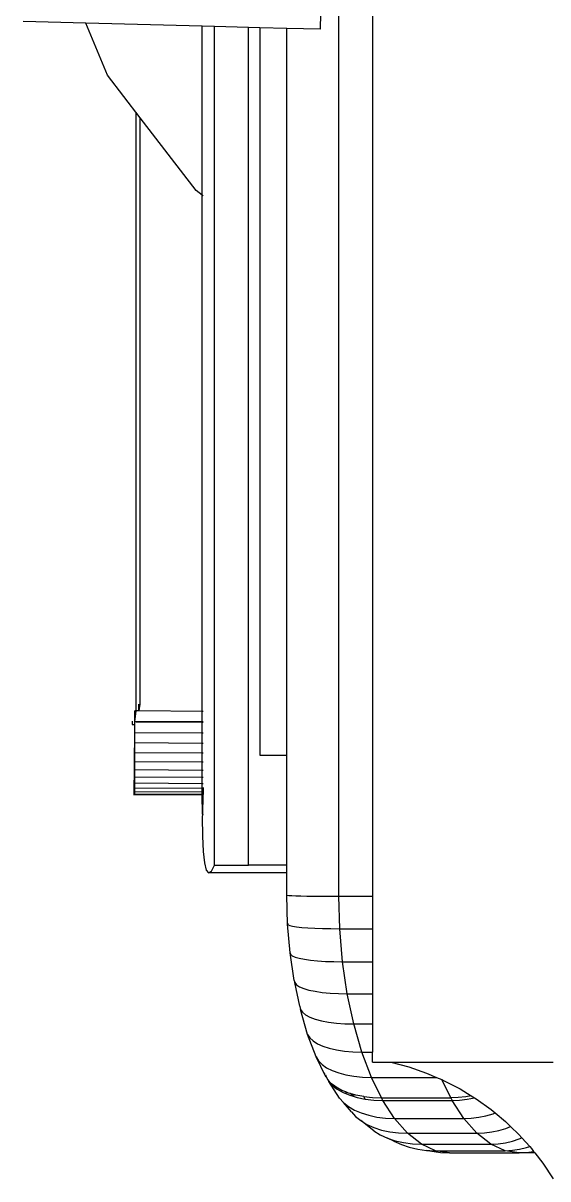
# Model space of a CAD drawing. Header units: millimetres. Extents: x 1380494 to 2061523, y -305664 to -174999.
# Drawn here: x 2013874.9 to 2013966.8, y -276648.5 to -276446 of the extents above; entities that cross this region are included whole.
import ezdxf

# ---------------------------------------------------------------- set-up
doc = ezdxf.new("R2010")
doc.units = ezdxf.units.MM
doc.header["$LTSCALE"] = 600
doc.header["$MEASUREMENT"] = 0
doc.layers.add('medical equipment', color=171, linetype='Continuous', lineweight=25)

msp = doc.modelspace()

# ---------------------------------------------------------------- linework, layer by layer
at = {"layer": 'medical equipment'}
for p, q in [((2013930.2274, -276598.9687), (2013930.2274, -276231.8552)), ((2013936.1194, -276231.8552), (2013936.1194, -276598.9687)), ((2013928.523, -276387.0212), (2013926.9344, -276447.0512)), ((2013885.9338, -276445.9677), (2013874.9276, -276445.6769)), ((2013889.7082, -276455.0802), (2013885.9338, -276445.9677)), ((2013906.3066, -276446.5061), (2013885.9338, -276445.9677)), ((2013908.4625, -276446.5631), (2013906.3066, -276446.5061)), ((2013906.3066, -276476.1333), (2013906.3066, -276446.5061)), ((2013908.4625, -276593.5318), (2013908.4625, -276446.5631)), ((2013914.3999, -276446.72), (2013908.4625, -276446.5631)), ((2013914.3999, -276593.5318), (2013914.3999, -276446.72)), ((2013916.3921, -276446.7726), (2013914.3999, -276446.72)), ((2013916.3921, -276446.7726), (2013916.3921, -276574.2605)), ((2013921.1068, -276446.8972), (2013916.3921, -276446.7726)), ((2013921.1068, -276574.2605), (2013921.1068, -276446.8972)), ((2013926.9344, -276447.0512), (2013921.1068, -276446.8972)), ((2013895.4415, -276462.5519), (2013889.7082, -276455.0802)), ((2013894.746, -276566.4891), (2013894.746, -276461.6456)), ((2013895.4415, -276565.2844), (2013895.4415, -276462.5519)), ((2013905.2275, -276475.3052), (2013895.4415, -276462.5519)), ((2013906.3066, -276476.1333), (2013905.2275, -276475.3052)), ((2013906.4487, -276476.2423), (2013906.3066, -276476.1333)), ((2013906.3066, -276566.564), (2013906.3066, -276476.1333)), ((2013894.4783, -276568.3865), (2013894.746, -276566.4891)), ((2013894.4783, -276567.1818), (2013894.516, -276566.4893)), ((2013894.746, -276566.4891), (2013894.516, -276566.4893)), ((2013895.271, -276566.4925), (2013894.746, -276566.4891)), ((2013895.1875, -276566.4919), (2013895.2115, -276565.2846)), ((2013895.271, -276566.4925), (2013895.4415, -276565.2844)), ((2013906.3066, -276566.564), (2013895.271, -276566.4925)), ((2013906.4487, -276566.5649), (2013906.3066, -276566.564)), ((2013906.3066, -276568.3138), (2013906.3066, -276566.564)), ((2013893.9988, -276568.2825), (2013893.9988, -276568.8701)), ((2013894.4783, -276568.3865), (2013894.4783, -276567.1818)), ((2013894.4783, -276568.8701), (2013894.4783, -276568.3865)), ((2013894.7303, -276568.3865), (2013894.4783, -276568.3865)), ((2013894.7303, -276568.3865), (2013906.3066, -276568.4629)), ((2013906.3066, -276568.3865), (2013894.7303, -276568.3865)), ((2013906.3066, -276568.3865), (2013906.3066, -276568.3138)), ((2013906.4487, -276568.3865), (2013906.3066, -276568.3865)), ((2013906.3066, -276568.4629), (2013906.3066, -276568.3865)), ((2013906.3066, -276568.4629), (2013906.4487, -276568.4639)), ((2013906.3066, -276570.3301), (2013906.3066, -276568.4629)), ((2013893.9988, -276568.8701), (2013894.4783, -276568.8701)), ((2013894.4783, -276570.2519), (2013894.4783, -276568.8701)), ((2013894.4783, -276572.0539), (2013894.4783, -276570.2519)), ((2013894.4783, -276570.2519), (2013906.3066, -276570.3301)), ((2013906.3066, -276570.3301), (2013906.4487, -276570.331)), ((2013906.3066, -276572.1304), (2013906.3066, -276570.3301)), ((2013894.4487, -276573.762), (2013894.4783, -276572.0539)), ((2013894.4783, -276573.7622), (2013894.4783, -276572.0539)), ((2013894.4783, -276572.0539), (2013906.3066, -276572.1304)), ((2013906.3066, -276572.1304), (2013906.4487, -276572.1313)), ((2013906.3066, -276573.8387), (2013906.3066, -276572.1304)), ((2013894.4341, -276575.3477), (2013894.4487, -276573.762)), ((2013894.4487, -276573.762), (2013894.4783, -276573.7622)), ((2013894.4783, -276575.348), (2013894.4783, -276573.7622)), ((2013894.4783, -276573.7622), (2013906.3066, -276573.8387)), ((2013906.3066, -276573.8387), (2013906.4487, -276573.8396)), ((2013906.3066, -276575.4245), (2013906.3066, -276573.8387)), ((2013916.3921, -276574.2605), (2013921.1068, -276574.2605)), ((2013921.1068, -276574.2605), (2013921.1807, -276574.2605)), ((2013921.1068, -276593.5318), (2013921.1068, -276574.2605)), ((2013894.4208, -276576.7842), (2013894.4341, -276575.3477)), ((2013894.4341, -276575.3477), (2013894.4783, -276575.348)), ((2013894.4783, -276576.7846), (2013894.4783, -276575.348)), ((2013894.4783, -276575.348), (2013906.3066, -276575.4245)), ((2013906.3066, -276575.4245), (2013906.4487, -276575.4254)), ((2013906.3066, -276576.8611), (2013906.3066, -276575.4245)), ((2013894.3992, -276579.1156), (2013894.4091, -276578.0473)), ((2013894.4091, -276578.0473), (2013894.4208, -276576.7842)), ((2013894.4091, -276578.0473), (2013894.4783, -276578.0477)), ((2013894.4208, -276576.7842), (2013894.4783, -276576.7846)), ((2013894.4783, -276578.0477), (2013894.4783, -276576.7846)), ((2013894.4783, -276576.7846), (2013906.3066, -276576.8611)), ((2013894.4783, -276579.1162), (2013894.4783, -276578.0477)), ((2013894.4783, -276578.0477), (2013906.3066, -276578.1242)), ((2013906.3066, -276576.8611), (2013906.4487, -276576.862)), ((2013906.3066, -276578.1242), (2013906.3066, -276576.8611)), ((2013906.3066, -276578.1242), (2013906.4487, -276578.1251)), ((2013906.3066, -276579.1926), (2013906.3066, -276578.1242)), ((2013894.3805, -276579.9334), (2013894.3805, -276579.7861)), ((2013894.3805, -276581.1381), (2013894.3805, -276579.9334)), ((2013894.4783, -276579.9334), (2013894.3805, -276579.9334)), ((2013894.3819, -276580.9908), (2013894.3855, -276580.5999)), ((2013894.3855, -276580.5999), (2013894.3913, -276579.9713)), ((2013894.3855, -276580.5999), (2013894.4783, -276580.6005)), ((2013894.3913, -276579.9713), (2013894.3992, -276579.1156)), ((2013894.3913, -276579.9713), (2013894.4783, -276579.9719)), ((2013894.3992, -276579.1156), (2013894.4783, -276579.1162)), ((2013894.4783, -276579.1162), (2013906.3066, -276579.1926)), ((2013894.4783, -276579.9334), (2013894.4783, -276579.1162)), ((2013894.4783, -276579.9719), (2013894.4783, -276579.9334)), ((2013894.4783, -276580.6005), (2013894.4783, -276579.9719)), ((2013894.4783, -276579.9719), (2013906.3066, -276580.0484)), ((2013894.4783, -276580.9914), (2013894.4783, -276580.6005)), ((2013894.4783, -276580.6005), (2013906.3066, -276580.677)), ((2013906.3066, -276579.1926), (2013906.4487, -276579.1936)), ((2013906.3066, -276580.0484), (2013906.3066, -276579.1926)), ((2013906.3066, -276580.0484), (2013906.4487, -276580.0493)), ((2013906.3066, -276580.677), (2013906.3066, -276580.0484)), ((2013906.3066, -276581.0679), (2013906.3066, -276580.677)), ((2013906.4487, -276580.6779), (2013906.3066, -276580.677)), ((2013906.4487, -276579.9106), (2013906.4487, -276580.0493)), ((2013906.4487, -276580.0493), (2013906.4487, -276580.6779)), ((2013906.4487, -276580.6779), (2013906.4487, -276581.0688)), ((2013894.2827, -276581.1381), (2013894.3805, -276581.1381)), ((2013894.3805, -276581.1381), (2013894.3819, -276580.9908)), ((2013894.3805, -276581.1381), (2013894.4783, -276581.1381)), ((2013894.3819, -276580.9908), (2013894.4783, -276580.9914)), ((2013894.4783, -276581.1381), (2013894.4783, -276580.9914)), ((2013894.4783, -276580.9914), (2013906.3066, -276581.0679)), ((2013894.4783, -276581.1381), (2013906.3066, -276581.2146)), ((2013906.3066, -276581.2146), (2013906.3066, -276581.0679)), ((2013906.4487, -276581.0688), (2013906.3066, -276581.0679)), ((2013906.3066, -276581.2146), (2013906.3921, -276581.2259)), ((2013906.3188, -276584.5584), (2013906.3066, -276581.2146)), ((2013906.3921, -276581.2259), (2013906.3188, -276584.5584)), ((2013906.4487, -276581.0688), (2013906.3921, -276581.2259)), ((2013906.3921, -276581.2259), (2013906.4487, -276581.2155)), ((2013906.3181, -276584.5894), (2013906.3066, -276585.1152)), ((2013906.4487, -276584.5584), (2013906.3181, -276584.5894)), ((2013906.3188, -276584.5584), (2013906.3181, -276584.5894)), ((2013906.3181, -276584.5894), (2013906.4487, -276584.6315)), ((2013906.4487, -276584.5894), (2013906.3181, -276584.5894)), ((2013906.3066, -276585.1152), (2013906.3256, -276588.4375)), ((2013906.3256, -276588.4375), (2013906.4487, -276591.1227)), ((2013906.4487, -276591.1227), (2013906.6734, -276593.1137)), ((2013906.6734, -276593.1137), (2013906.9948, -276594.3687)), ((2013906.9948, -276594.3687), (2013907.4063, -276594.8609)), ((2013907.4063, -276594.8609), (2013907.899, -276594.5799)), ((2013921.1068, -276594.8609), (2013907.4063, -276594.8609)), ((2013907.899, -276594.5799), (2013908.4625, -276593.5318)), ((2013908.4625, -276593.5318), (2013914.3999, -276593.5318)), ((2013921.1068, -276593.5318), (2013914.3999, -276593.5318)), ((2013921.1807, -276593.5318), (2013921.1068, -276593.5318)), ((2013921.1068, -276594.8609), (2013921.1068, -276593.5318)), ((2013921.1807, -276594.8609), (2013921.1068, -276594.8609)), ((2013921.1068, -276598.7703), (2013921.1068, -276594.8609)), ((2013921.1807, -276598.7525), (2013921.1068, -276598.7703)), ((2013921.2506, -276603.8564), (2013921.1068, -276598.7703)), ((2013921.1068, -276598.7703), (2013921.1807, -276598.8034)), ((2013921.1807, -276598.8034), (2013921.4697, -276598.8348)), ((2013921.4697, -276598.8348), (2013921.969, -276598.8639)), ((2013921.969, -276598.8639), (2013922.6699, -276598.8903)), ((2013922.6699, -276598.8903), (2013923.5605, -276598.9133)), ((2013923.5605, -276598.9133), (2013924.6255, -276598.9328)), ((2013924.6255, -276598.9328), (2013925.8467, -276598.9483)), ((2013925.8467, -276598.9483), (2013927.2032, -276598.9595)), ((2013927.2032, -276598.9595), (2013928.6718, -276598.9664)), ((2013928.6718, -276598.9664), (2013930.2274, -276598.9687)), ((2013930.388, -276604.649), (2013930.2274, -276598.9687)), ((2013930.2274, -276598.9687), (2013936.1194, -276598.9687)), ((2013936.1194, -276598.9687), (2013936.1194, -276604.649)), ((2013921.3216, -276603.7866), (2013921.2506, -276603.8564)), ((2013921.6814, -276608.876), (2013921.2506, -276603.8564)), ((2013921.2506, -276603.8564), (2013921.3273, -276603.9888)), ((2013921.3273, -276603.9888), (2013921.619, -276604.1143)), ((2013921.619, -276604.1143), (2013922.1208, -276604.2306)), ((2013922.1208, -276604.2306), (2013922.8239, -276604.3357)), ((2013922.8239, -276604.3357), (2013923.7164, -276604.428)), ((2013923.7164, -276604.428), (2013924.7831, -276604.5057)), ((2013924.7831, -276604.5057), (2013926.0056, -276604.5676)), ((2013926.0056, -276604.5676), (2013927.3631, -276604.6125)), ((2013927.3631, -276604.6125), (2013928.8322, -276604.6398)), ((2013928.8322, -276604.6398), (2013930.388, -276604.649)), ((2013930.8856, -276610.4476), (2013930.388, -276604.649)), ((2013930.388, -276604.649), (2013936.1194, -276604.649)), ((2013936.1194, -276604.649), (2013936.1194, -276610.4476)), ((2013922.3912, -276613.7224), (2013921.6814, -276608.876)), ((2013921.6814, -276608.876), (2013921.7693, -276609.1386)), ((2013921.7693, -276609.1386), (2013922.0716, -276609.3874)), ((2013922.0716, -276609.3874), (2013922.5831, -276609.618)), ((2013922.5831, -276609.618), (2013923.2951, -276609.8265)), ((2013923.2951, -276609.8265), (2013924.1955, -276610.0094)), ((2013924.1955, -276610.0094), (2013925.2687, -276610.1635)), ((2013925.2687, -276610.1635), (2013926.4964, -276610.2862)), ((2013926.4964, -276610.2862), (2013927.8576, -276610.3753)), ((2013927.8576, -276610.3753), (2013929.3291, -276610.4294)), ((2013929.3291, -276610.4294), (2013930.8856, -276610.4476)), ((2013931.7056, -276616.0461), (2013930.8856, -276610.4476)), ((2013930.8856, -276610.4476), (2013936.1194, -276610.4476)), ((2013936.1194, -276610.4476), (2013936.1194, -276616.0461)), ((2013922.3912, -276613.7224), (2013922.4975, -276614.1107)), ((2013922.4975, -276614.1107), (2013922.8172, -276614.4785)), ((2013923.3779, -276618.2485), (2013922.4975, -276614.1107)), ((2013922.8172, -276614.4785), (2013923.3449, -276614.8195)), ((2013923.3449, -276614.8195), (2013924.0716, -276615.1278)), ((2013924.0716, -276615.1278), (2013924.9847, -276615.3982)), ((2013924.9847, -276615.3982), (2013926.0687, -276615.626)), ((2013926.0687, -276615.626), (2013927.305, -276615.8074)), ((2013927.305, -276615.8074), (2013928.6725, -276615.9392)), ((2013928.6725, -276615.9392), (2013930.1478, -276616.0192)), ((2013930.1478, -276616.0192), (2013931.7056, -276616.0461)), ((2013932.8338, -276621.3486), (2013931.7056, -276616.0461)), ((2013931.7056, -276616.0461), (2013936.1194, -276616.0461)), ((2013936.1194, -276616.0461), (2013936.1194, -276621.3486)), ((2013923.3779, -276618.2485), (2013923.3678, -276618.3125)), ((2013923.3678, -276618.3125), (2013923.4995, -276618.8199)), ((2013924.7581, -276623.1857), (2013923.4995, -276618.8199)), ((2013923.4995, -276618.8199), (2013923.8432, -276619.3004)), ((2013923.8432, -276619.3004), (2013924.3931, -276619.7459)), ((2013924.3931, -276619.7459), (2013925.1399, -276620.1488)), ((2013925.1399, -276620.1488), (2013926.0707, -276620.5021)), ((2013926.0707, -276620.5021), (2013927.1695, -276620.7998)), ((2013927.1695, -276620.7998), (2013928.4177, -276621.0368)), ((2013928.4177, -276621.0368), (2013929.7938, -276621.209)), ((2013929.7938, -276621.209), (2013931.2743, -276621.3135)), ((2013926.2508, -276627.1309), (2013924.7581, -276623.1857)), ((2013924.7581, -276623.1857), (2013925.1319, -276623.7708)), ((2013931.2743, -276621.3135), (2013932.8338, -276621.3486)), ((2013934.251, -276626.2644), (2013932.8338, -276621.3486)), ((2013932.8338, -276621.3486), (2013936.1194, -276621.3486)), ((2013936.1194, -276621.3486), (2013936.1194, -276626.2645)), ((2013925.1319, -276623.7708), (2013925.7098, -276624.3132)), ((2013925.7098, -276624.3132), (2013926.4818, -276624.8037)), ((2013926.4818, -276624.8037), (2013927.4348, -276625.2338)), ((2013927.4348, -276625.2338), (2013928.5523, -276625.5962)), ((2013927.8471, -276630.3997), (2013926.2508, -276627.1309)), ((2013926.2508, -276627.1309), (2013926.66, -276627.8092)), ((2013928.5523, -276625.5962), (2013929.8153, -276625.8848)), ((2013929.8153, -276625.8848), (2013931.2022, -276626.0945)), ((2013931.2022, -276626.0945), (2013932.6892, -276626.2218)), ((2013932.6892, -276626.2218), (2013934.251, -276626.2644)), ((2013935.9293, -276630.7001), (2013934.251, -276626.2644)), ((2013934.251, -276626.2644), (2013936.1194, -276626.2645)), ((2013936.1194, -276628.0332), (2013936.1194, -276626.2645)), ((2013926.66, -276627.8092), (2013927.2706, -276628.438)), ((2013927.2706, -276628.438), (2013928.0721, -276629.0066)), ((2013928.0721, -276629.0066), (2013929.051, -276629.5053)), ((2013936.1194, -276628.0332), (2013939.3298, -276628.0332)), ((2013939.3298, -276628.0332), (2013942.4873, -276628.8748)), ((2013939.3298, -276628.0332), (2013967.7268, -276628.0332)), ((2013942.4873, -276628.8748), (2013945.5753, -276629.9438)), ((2013927.8471, -276630.3997), (2013927.7254, -276629.9908)), ((2013927.9762, -276630.6288), (2013927.8471, -276630.3997)), ((2013927.8695, -276630.2859), (2013927.9762, -276630.6288)), ((2013927.9762, -276630.6288), (2013928.2868, -276631.1404)), ((2013928.9256, -276631.8272), (2013928.2868, -276631.1404)), ((2013928.2868, -276631.1404), (2013928.4379, -276631.4088)), ((2013930.3341, -276634.3453), (2013928.4379, -276631.4088)), ((2013928.4379, -276631.4088), (2013929.0973, -276632.1319)), ((2013929.051, -276629.5053), (2013930.1903, -276629.9254)), ((2013930.1903, -276629.9254), (2013931.4708, -276630.2599)), ((2013931.4708, -276630.2599), (2013932.8703, -276630.5031)), ((2013932.8703, -276630.5031), (2013934.365, -276630.6506)), ((2013934.365, -276630.6506), (2013935.9293, -276630.7001)), ((2013937.6859, -276634.297), (2013935.9293, -276630.7001)), ((2013935.9293, -276630.7001), (2013947.3348, -276630.7003)), ((2013945.5753, -276629.9438), (2013947.3348, -276630.7003)), ((2013947.3348, -276630.7003), (2013948.2758, -276631.1049)), ((2013949.8342, -276634.2961), (2013948.2758, -276631.1049)), ((2013948.2758, -276631.1049), (2013948.5774, -276631.2346)), ((2013948.5774, -276631.2346), (2013951.4777, -276632.7402)), ((2013929.5132, -276632.2683), (2013928.9256, -276631.8272)), ((2013929.0973, -276632.1319), (2013929.5314, -276632.4676)), ((2013929.5132, -276632.2683), (2013929.5314, -276632.4676)), ((2013929.7528, -276632.4481), (2013929.5132, -276632.2683)), ((2013929.5314, -276632.4676), (2013929.943, -276632.7858)), ((2013930.754, -276632.9927), (2013929.7528, -276632.4481)), ((2013929.943, -276632.7858), (2013930.9605, -276633.3592)), ((2013931.4394, -276633.2641), (2013930.754, -276632.9927)), ((2013930.9605, -276633.3592), (2013931.4185, -276633.548)), ((2013931.4394, -276633.2641), (2013931.4185, -276633.548)), ((2013931.9123, -276633.4515), (2013931.4394, -276633.2641)), ((2013951.4777, -276632.7402), (2013953.4134, -276633.9313)), ((2013930.3341, -276634.3453), (2013931.0248, -276635.117)), ((2013931.0248, -276635.117), (2013931.8988, -276635.8147)), ((2013932.4146, -276636.7233), (2013931.0248, -276635.117)), ((2013931.4185, -276633.548), (2013932.1324, -276633.8423)), ((2013932.2277, -276633.5404), (2013931.9123, -276633.4515)), ((2013932.1324, -276633.8423), (2013932.8979, -276634.0677)), ((2013932.8979, -276634.0677), (2013932.2277, -276633.5404)), ((2013933.2077, -276633.8167), (2013932.2277, -276633.5404)), ((2013932.8979, -276634.0677), (2013933.4387, -276634.2269)), ((2013934.6181, -276634.0821), (2013933.2077, -276633.8167)), ((2013933.4387, -276634.2269), (2013934.8571, -276634.5064)), ((2013934.8571, -276634.5064), (2013934.6181, -276634.0821)), ((2013934.6181, -276634.0821), (2013936.1194, -276634.2431)), ((2013934.8571, -276634.5064), (2013936.3632, -276634.676)), ((2013936.1194, -276634.2431), (2013937.6859, -276634.297)), ((2013936.3632, -276634.676), (2013937.9313, -276634.7327)), ((2013937.6859, -276634.297), (2013949.8342, -276634.2961)), ((2013937.9313, -276634.7327), (2013937.6859, -276634.297)), ((2013937.9313, -276634.7327), (2013950.0796, -276634.7318)), ((2013939.9717, -276637.8927), (2013937.9313, -276634.7327)), ((2013951.1366, -276634.2405), (2013949.8342, -276634.2961)), ((2013949.8342, -276634.2961), (2013950.0796, -276634.7318)), ((2013950.0796, -276634.7318), (2013951.3803, -276634.6732)), ((2013952.1206, -276637.8927), (2013950.0796, -276634.7318)), ((2013952.4449, -276634.0994), (2013951.1366, -276634.2405)), ((2013951.3803, -276634.6732), (2013952.6844, -276634.5246)), ((2013953.4134, -276633.9313), (2013952.4449, -276634.0994)), ((2013952.6844, -276634.5246), (2013953.97, -276634.2884)), ((2013953.4134, -276633.9313), (2013953.97, -276634.2884)), ((2013953.97, -276634.2884), (2013954.2608, -276634.4527)), ((2013954.2608, -276634.4527), (2013956.912, -276636.3631)), ((2013931.8988, -276635.8147), (2013932.9411, -276636.4266)), ((2013932.4146, -276636.7233), (2013933.1504, -276637.5465)), ((2013932.9411, -276636.4266), (2013934.134, -276636.9422)), ((2013934.134, -276636.9422), (2013935.4571, -276637.3527)), ((2013935.4571, -276637.3527), (2013936.8876, -276637.651)), ((2013954.7166, -276637.6719), (2013955.9921, -276637.4199)), ((2013955.9921, -276637.4199), (2013957.224, -276637.0787)), ((2013956.912, -276636.3631), (2013957.6023, -276636.9411)), ((2013957.224, -276637.0787), (2013957.6023, -276636.9411)), ((2013957.6023, -276636.9411), (2013959.4173, -276638.4612)), ((2013933.1504, -276637.5465), (2013934.0652, -276638.2908)), ((2013936.3524, -276640.0904), (2013934.0652, -276638.2908)), ((2013934.0652, -276638.2908), (2013935.1433, -276638.9436)), ((2013935.1433, -276638.9436), (2013936.3663, -276639.4936)), ((2013936.3663, -276639.4936), (2013937.7133, -276639.9315)), ((2013936.8876, -276637.651), (2013938.4011, -276637.832)), ((2013938.4011, -276637.832), (2013939.9717, -276637.8927)), ((2013942.2596, -276640.5076), (2013939.9717, -276637.8927)), ((2013939.9717, -276637.8927), (2013952.1206, -276637.8927)), ((2013952.1206, -276637.8927), (2013953.4189, -276637.8303)), ((2013954.4085, -276640.5076), (2013952.1206, -276637.8927)), ((2013953.4189, -276637.8303), (2013954.7166, -276637.6719)), ((2013959.4173, -276638.4612), (2013960.2934, -276639.3106)), ((2013959.4643, -276639.6393), (2013960.2934, -276639.3106)), ((2013960.2934, -276639.3106), (2013961.7634, -276640.7359)), ((2013936.3524, -276640.0904), (2013937.4683, -276640.7729)), ((2013937.4683, -276640.7729), (2013938.7232, -276641.3479)), ((2013937.7133, -276639.9315), (2013939.1613, -276640.2497)), ((2013938.7232, -276641.3479), (2013940.0955, -276641.8057)), ((2013939.8527, -276641.8687), (2013938.7232, -276641.3479)), ((2013939.1613, -276640.2497), (2013940.6854, -276640.4429)), ((2013940.6854, -276640.4429), (2013942.2596, -276640.5076)), ((2013944.6751, -276642.4081), (2013942.2596, -276640.5076)), ((2013942.2596, -276640.5076), (2013954.4085, -276640.5076)), ((2013954.4085, -276640.5076), (2013955.7031, -276640.4411)), ((2013956.824, -276642.4081), (2013954.4085, -276640.5076)), ((2013955.7031, -276640.4411), (2013956.9915, -276640.2721)), ((2013956.9915, -276640.2721), (2013958.2523, -276640.0033)), ((2013958.2523, -276640.0033), (2013959.4643, -276639.6393)), ((2013960.6386, -276641.8808), (2013961.8295, -276641.5002)), ((2013961.7634, -276640.7359), (2013962.2759, -276641.3108)), ((2013961.8295, -276641.5002), (2013962.2759, -276641.3108)), ((2013962.2759, -276641.3108), (2013963.6415, -276642.8428)), ((2013939.8527, -276641.8687), (2013939.8765, -276641.8831)), ((2013939.8765, -276641.8831), (2013941.1643, -276642.4734)), ((2013940.0955, -276641.8057), (2013941.5619, -276642.1385)), ((2013941.1643, -276642.4734), (2013942.5629, -276642.9433)), ((2013941.5619, -276642.1385), (2013943.0971, -276642.3404)), ((2013942.5629, -276642.9433), (2013944.0483, -276643.2848)), ((2013943.0971, -276642.3404), (2013944.6751, -276642.4081)), ((2013944.0483, -276643.2848), (2013945.5951, -276643.492)), ((2013947.1769, -276643.5615), (2013944.6751, -276642.4081)), ((2013944.6751, -276642.4081), (2013956.824, -276642.4081)), ((2013945.5951, -276643.492), (2013947.1769, -276643.5615)), ((2013946.1285, -276643.5731), (2013945.5951, -276643.492)), ((2013949.6278, -276643.9338), (2013947.1769, -276643.5615)), ((2013947.1769, -276643.5615), (2013959.3259, -276643.5615)), ((2013956.824, -276642.4081), (2013958.1148, -276642.3385)), ((2013959.3259, -276643.5615), (2013956.824, -276642.4081)), ((2013958.1148, -276642.3385), (2013959.3934, -276642.1618)), ((2013959.3259, -276643.5615), (2013960.6126, -276643.4901)), ((2013961.7767, -276643.9338), (2013959.3259, -276643.5615)), ((2013959.3934, -276642.1618), (2013960.6386, -276641.8808)), ((2013960.6126, -276643.4901), (2013961.8812, -276643.3087)), ((2013961.8812, -276643.3087), (2013963.1103, -276643.0203)), ((2013963.1103, -276643.0203), (2013963.6415, -276642.8428)), ((2013963.6415, -276642.8428), (2013963.9379, -276643.1752)), ((2013963.9379, -276643.1752), (2013964.3212, -276643.6794)), ((2013946.1285, -276643.5731), (2013946.4873, -276643.6553)), ((2013946.4873, -276643.6553), (2013948.043, -276643.8639)), ((2013948.043, -276643.8639), (2013949.6278, -276643.9338)), ((2013949.6278, -276643.9338), (2013961.7767, -276643.9338)), ((2013961.7767, -276643.9338), (2013963.0604, -276643.862)), ((2013964.5209, -276643.9338), (2013961.7767, -276643.9338)), ((2013963.0604, -276643.862), (2013964.3212, -276643.6794)), ((2013964.3212, -276643.6794), (2013964.5209, -276643.9338)), ((2013964.5209, -276643.9338), (2013965.9292, -276645.7662)), ((2013965.9292, -276645.7662), (2013967.7268, -276648.4951))]:
    msp.add_line(p, q, dxfattribs=at)

doc.saveas('drawing.dxf')
